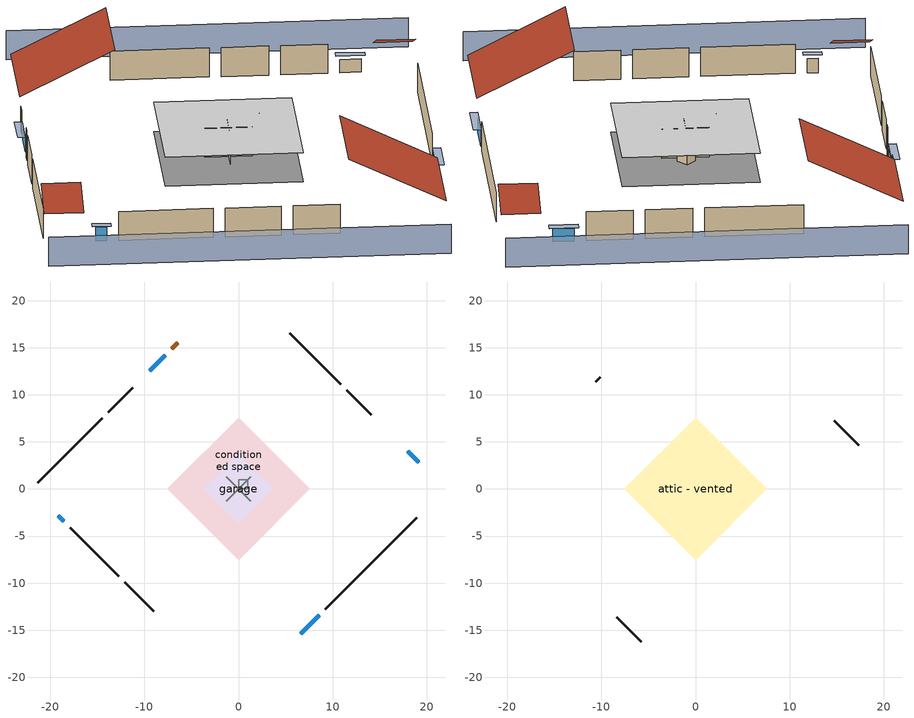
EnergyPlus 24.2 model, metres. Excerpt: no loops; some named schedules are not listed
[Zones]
central ac and furnace airloop ret air zone
 floor adiabatic (AdiabaticConst): 0,0 0,1 1,1 1,0 z0
 wall adiabatic (AdiabaticConst): 0,1 0,0 1,0 1,1 0,1 z0:1
 ceiling adiabatic (AdiabaticConst): 1,0 1,1 0,1 0,0 z1
conditioned space
 floor foundation (Slab2 construction): -7.55,0 0,7.55 7.55,0 0,-7.55 z0
 wall outside (AdiabaticWallConstruction 1): -6.47,15.53 -7.11,14.88 z0:2.03
 wall outside (AdiabaticWallConstruction): 6.63,-15.37 8.56,-13.44 z0:1.22; -19.18,-2.82 -18.56,-3.44 z0:1.19; -7.77,14.22 -9.44,12.55 z0:1.07; 19.18,2.82 17.98,4.01 z0:1.1
 wall outside (Wall3 construction): 9.21,-12.78 18.96,-3.04 z0:2.44
 wall outside (Wall4 construction): -12.07,-9.92 -9.01,-12.99 z0:2.44
 wall outside (Wall7 construction): -14.48,7.51 -21.34,0.66 z0:2.44
 wall outside (Wall8 construction): 10.86,11.13 5.44,16.55 z0:2.44
 wall to garage (Wall5 construction): 1.29,1.29 -1.29,-1.29 z0:2.44
 wall to garage (Wall6 construction): -1.29,1.29 1.29,-1.29 z0:2.44
 window (WindowConstruction): 6.63,-15.37 8.55,-13.44 z0:1.22
 window (WindowConstruction 1): -19.18,-2.82 -18.56,-3.44 z0:1.19
 window (WindowConstruction 2): -7.77,14.22 -9.44,12.56 z0:1.07
 window (WindowConstruction 3): 19.18,2.82 17.98,4.01 z0:1.1
 door (Door): -6.47,15.53 -7.11,14.88 z0:2.03
garage
 floor foundation (Slab1 construction): -3.66,0 0,3.66 3.66,0 0,-3.66 z0
 wall outside (Wall1 construction): -17.9,-4.09 -12.73,-9.27 z0:2.44
 wall outside (Wall12 construction): 14.1,7.89 11.52,10.48 z0:2.44
 wall outside (Wall2 construction): -11.24,10.76 -13.82,8.17 z0:2.44
attic - vented
 floor to garage (Floor1 construction): -3.66,0 0,3.66 3.66,0 0,-3.66 z2.44
 floor to conditioned space (Floor2 construction Reversed): -7.55,0 0,7.55 7.55,0 0,-7.55 z2.44
 wall outside (Wall10 construction): 17.33,4.67 14.76,7.23 z0:2.44
 wall outside (Wall11 construction): -10.1,11.9 -10.58,11.41 z0:2.44
 wall outside (Wall9 construction): -8.35,-13.64 -5.78,-16.21 z0:2.44
 roof outside (Roof1 construction): 5.97,-16.03,2.44 0.63,-10.69,6.21 -5.34,-16.66,6.21 0,-21.99,2.44
 roof outside (Roof2 construction): -19.83,-2.16,2.44 -17.9,-0.23,3.81 -20.06,1.93,3.81 -21.99,0,2.44
 roof outside (Roof3 construction): 19.83,2.16,2.44 17.9,0.23,3.81 20.06,-1.93,3.81 21.99,0,2.44
 roof outside (Roof4 construction): -5.81,16.18,2.44 -0.61,10.99,6.11 5.2,16.8,6.11 0,21.99,2.44
shading: -25.23,-3.23 -3.23,-25.23 / 25.23,3.23 3.23,25.23 z0:2.44; 8.77,-13.22 6.41,-15.58 6.84,-16.01 9.2,-13.65 z1.52; -18.34,-3.65 -19.39,-2.6 -19.82,-3.03 -18.77,-4.08 z1.49; -9.65,12.34 -7.55,14.44 -7.99,14.87 -10.09,12.77 z1.37; 17.77,4.23 19.39,2.6 19.82,3.03 18.2,4.66 z1.4
[Building]
Building 1: Terrain=Suburbs
[Site:Location]
Portland Intl Arpt_OR: Latitude {deg}=45.59; Longitude {deg}=-122.6; Time Zone {hr}=-8; Elevation {m}=33; Keep Site Location Information=Yes
[Site:GroundTemperature:Shallow]
10.2558, 8.96328, 8.85977, 9.47314, 11.9355, 14.3863, 16.5111, 17.8571, 17.9714, 16.8767, 14.8061, 12.4304
[Site:WaterMainsTemperature]
Calculation Method=Schedule; Temperature Schedule=mains temperature schedule
[Material] Roughness=Rough; Thermal Absorptance=0.9
Name | Thickness {m} | Conductivity {W/m-K} | Density {kg/m3} | Specific Heat {J/kg-K} | Solar Absorptance | Visible Absorptance
asphalt or fiberglass shingles | 0.00635 | 0.162714 | 1121.4 | 1465.45 | 0.85 | 0.85
ceiling loosefill ins | 0.254 | 0.0480833 | 16.02 | 1046.75 | 0.7 | 0.7
ceiling stud and cavity | 0.1397 | 1.39189 | 65.682 | 1177.47 | 0.7 | 0.7
ceiling stud and cavity 1 | 0.1397 | 0.104117 | 65.682 | 1177.47 | 0.7 | 0.7
concrete 4.0 in. | 0.1016 | 1.803125 | 2242.8 | 837.4 | 0.7 | 0.7
door material | 0.04445 | 0.0612267 | 512.64 | 1214.23 | 0.7 | 0.7
fiber cement siding | 0.009525 | 0.258207 | 347.634 | 1004.88 | 0.5 | 0.5
floor covering | 0.0127 | 0.0450781 | 54.468 | 1339.84 | 0.9 | 0.9
furniture material conditioned space 1; furniture material garage 1 | 0.1524 | 0.115458 | 640.8 | 1214.23 | 0.6 | 0.6
gypsum board | 0.0127 | 0.160291 | 801 | 837.4 | 0.6 | 0.6
osb sheathing 0.5 in. | 0.0127 | 0.115458 | 512.64 | 1214.23 | 0.6 | 0.6
osb sheathing 0.5 in. 1; osb sheathing 0.5 in. 2; osb sheathing 0.5 in. 3 | 0.0127 | 0.115458 | 512.64 | 1214.23 | 0.7 | 0.7
roof rigid ins | 0.00281632 | 0.029427 | 32.04 | 1214.23 | 0.7 | 0.7
wall rigid ins | 0.512978 | 0.029427 | 32.04 | 1214.23 | 0.7 | 0.7
wall stud and cavity | 0.1397 | 0.346631 | 139.0536 | 1170.24 | 0.6 | 0.6
wall stud and cavity 1 | 0.1397 | 0.551395 | 139.0536 | 1170.24 | 0.7 | 0.7
wall stud and cavity 2 | 0.1397 | 0.680805 | 139.0536 | 1170.24 | 0.7 | 0.7
wall stud and cavity 3 | 0.0889 | 0.380278 | 52.3479 | 1209.89 | 0.7 | 0.7
wall stud and cavity 4 | 0.0889 | 0.391764 | 83.0341 | 1211.67 | 0.7 | 0.7
wood siding; wood siding 1 | 0.0254 | 0.102417 | 544.68 | 1172.36 | 0.7 | 0.7
[Material:NoMass]
Adiabatic: Roughness=Rough; Thermal Resistance {m2-K/W}=176.1; Thermal Absorptance=0.9; Solar Absorptance=0.7; Visible Absorptance=0.7
[WindowMaterial:SimpleGlazingSystem]
WindowMaterial: U-Factor {W/m2-K}=2.15764; Solar Heat Gain Coefficient=0.44
[Construction]
AdiabaticConst: Adiabatic
AdiabaticWallConstruction: wood siding, wall rigid ins, wall stud and cavity 3, gypsum board
AdiabaticWallConstruction 1: wood siding 1, wall rigid ins, wall stud and cavity 3, gypsum board
Door: door material
Floor1 construction: ceiling stud and cavity
Floor2 construction Reversed: gypsum board, ceiling stud and cavity 1, ceiling loosefill ins
furniture construction conditioned space 1: furniture material conditioned space 1
furniture construction garage 1: furniture material garage 1
PartitionWallConstruction: gypsum board, wall stud and cavity 4, gypsum board
Roof1 construction; Roof2 construction; Roof3 construction; Roof4 construction: asphalt or fiberglass shingles, roof rigid ins, osb sheathing 0.5 in.
Slab1 construction: concrete 4.0 in.
Slab2 construction: concrete 4.0 in., floor covering
Wall1 construction; Wall2 construction: fiber cement siding, osb sheathing 0.5 in. 1, wall stud and cavity
Wall10 construction; Wall11 construction; Wall12 construction; Wall9 construction: fiber cement siding, osb sheathing 0.5 in. 2, wall stud and cavity
Wall3 construction; Wall4 construction: fiber cement siding, osb sheathing 0.5 in. 1, wall stud and cavity 1, gypsum board
Wall5 construction: osb sheathing 0.5 in. 2, wall stud and cavity 2, gypsum board
Wall6 construction: osb sheathing 0.5 in. 3, wall stud and cavity 2, gypsum board
Wall7 construction; Wall8 construction: fiber cement siding, osb sheathing 0.5 in. 2, wall stud and cavity 1, gypsum board
WindowConstruction; WindowConstruction 1; WindowConstruction 2; WindowConstruction 3: WindowMaterial
[Zone] Multiplier=1
Name | Volume {m3} | Part of Total Floor Area
attic - vented | 124.583 | Yes
central ac and furnace airloop ret air zone | 1 | No
conditioned space | 278.185 | Yes
garage | 65.242 | Yes
[Space]
Name | Zone | Volume {m3} | Space Type
attic - vented 1 | attic - vented | 124.583
central ac and furnace airloop ret air space | central ac and furnace airloop ret air zone |  | Plenum Space Type
conditioned space 1 | conditioned space | 278.185
garage 1 | garage | 65.242
[OtherEquipment] Design Level Calculation Method=EquipmentLevel
Name | Fuel Type | Zone or ZoneList or Space or SpaceList | Schedule | Design Level {W} | Fraction Latent | Fraction Radiant | Fraction Lost
central ac and furnace airloop_0 RetCondToDZ; central ac and furnace airloop_0 SupCondToDZ; central ac and furnace airloop_0 SupSensLkToDZ | None | attic - vented 1 | Always On Discrete | 0 | 0 | 0 | 0
central ac and furnace airloop_0 SupLatLkToDZ | None | attic - vented 1 | Always On Discrete | 0 | 1 | 0 | 0
central ac and furnace airloop_0 RetCondToRP; central ac and furnace airloop_0 RetSensLkToRP | None | central ac and furnace airloop ret air space | Always On Discrete | 0 | 0 | 0 | 0
central ac and furnace airloop_0 RetLatLkToRP | None | central ac and furnace airloop ret air space | Always On Discrete | 0 | 1 | 0 | 0
central ac and furnace airloop_0 SupCondToLv; central ac and furnace airloop_0 SupSensLkToCond; mech vent house fan sensible load; water heater sens | None | conditioned space 1 | Always On Discrete | 0 | 0 | 0 | 0
central ac and furnace airloop_0 SupLatLkToCond; mech vent house fan latent load; water heater lat | None | conditioned space 1 | Always On Discrete | 0 | 1 | 0 | 0
clothes dryer 1 | Electricity | conditioned space 1 | clothes_dryer | 0 | 0.015 | 0.081 | 0.85
cooking range 1 | Electricity | conditioned space 1 | cooking_range | 0 | 0.08 | 0.432 | 0.2
general water use latent | None | conditioned space 1 | general water use schedule | 99.529 | 1 | 0 | 0
general water use sensible | None | conditioned space 1 | general water use schedule | -98.09 | 0 | 0.6 | 0
water heater energy adjustment1 | Electricity | conditioned space 1 | Always On Discrete | 0.01 | 0 | 0 | 1
[ZoneInfiltration:DesignFlowRate] Schedule=Always On Discrete; Design Flow Rate Calculation Method=Flow/Zone; Design Flow Rate {m3/s}=0
Name | Zone or ZoneList or Space or SpaceList
attic_vented 1 duct leakage imbalance infil flow | attic - vented 1
infil flow; natural vent flow; whole house fan flow | conditioned space 1
[ZoneInfiltration:EffectiveLeakageArea] Schedule=Always On Discrete
Name | Zone or Space | Effective Air Leakage Area {cm2} | Stack Coefficient | Wind Coefficient
infil attic - vented 1 | attic - vented 1 | 4694.23 | 0.000184533 | 3.53165e-05
infil garage 1 | garage 1 | 271.837 | 0.000129147 | 4.38083e-05
[ZoneMixing] Schedule=Always On Continuous; Design Flow Rate Calculation Method=Flow/Zone; Design Flow Rate {m3/s}=0
Name | Zone or Space | Source Zone or Space
central ac and furnace airloop_0 ZoneMixCondToDZ mix; whole house fan mix | attic - vented | conditioned space
central ac and furnace airloop_0 ZoneMixDZToCond mix | conditioned space | attic - vented
[SpaceList]
Plenum Space Type: central ac and furnace airloop ret air space
[SurfaceProperty:ExposedFoundationPerimeter] Exposed Perimeter Calculation Method=TotalExposedPerimeter
Name | Total Exposed Perimeter {m}
Slab2 | 39.80688
Slab1 | 14.6304
[SurfaceProperty:IncidentSolarMultiplier] Incident Solar Multiplier=1; Incident Solar Multiplier Schedule=trans schedule winter=0.85 summer=0.7
Window1; Window2; Window3; Window4
[InternalMass]
Name | Construction | Zone or ZoneList | Space or SpaceList | Surface Area {m2}
furniture mass conditioned space 1 | furniture construction conditioned space 1 | conditioned space | conditioned space 1 | 45.63397
partition wall mass | PartitionWallConstruction | conditioned space | conditioned space 1 | 114.085
furniture mass garage 1 | furniture construction garage 1 | garage | garage 1 | 2.67561
[Lights] Design Level Calculation Method=LightingLevel; Return Air Fraction=0; Fraction Radiant=0.6; Fraction Visible=0.2; Fraction Replaceable=1
Name | Zone or ZoneList or Space or SpaceList | Schedule | Lighting Level {W}
interior lighting | conditioned space 1 | lighting_interior | 782.165
garage lighting | garage 1 | lighting_garage | 50.7145
[People]
occupants: Zone or ZoneList or Space or SpaceList=conditioned space 1; Number of People Schedule=occupants; Number of People Calculation Method=People; Number of People=5; Fraction Radiant=0.314171; Sensible Heat Fraction=0.56303; Activity Level Schedule=occupants activity schedule; Carbon Dioxide Generation Rate {m3/s-W}=0; Enable ASHRAE 55 Comfort Warnings=No; Mean Radiant Temperature Calculation Type=EnclosureAveraged
[ElectricEquipment] Design Level Calculation Method=EquipmentLevel
Name | Zone or ZoneList or Space or SpaceList | Schedule | Design Level {W} | Fraction Latent | Fraction Radiant | Fraction Lost
ceiling fan | conditioned space 1 | ceiling_fan | 18.4251 | 0 | 0.558 | 0
clothes dryer | conditioned space 1 | clothes_dryer | 1331.42 | 0.015 | 0.081 | 0.85
clothes washer | conditioned space 1 | clothes_washer | 159.672 | 0.03 | 0.162 | 0.7
cooking range | conditioned space 1 | cooking_range | 1237.52 | 0.08 | 0.432 | 0.2
dishwasher | conditioned space 1 | dishwasher | 515.594 | 0.3 | 0.18 | 0.4
fridge | conditioned space 1 | fridge schedule | 41.5354 | 0 | 0.6 | 0
mech vent bath fan 0 | conditioned space 1 | mech vent bath fan 0 schedule | 30 | 0 | 0 | 1
mech vent house fan | conditioned space 1 | mech vent house fan schedule | 0 | 0 | 0 | 1
mech vent house fan cfis | conditioned space 1 | mech vent house fan cfis schedule | 0 | 0 | 0 | 0
mech vent range fan 0 | conditioned space 1 | mech vent range fan 0 schedule | 30 | 0 | 0 | 1
misc permanent spa heater | conditioned space 1 | misc permanent spa heater schedule | 518.034 | 0 | 0 | 1
misc permanent spa pump | conditioned space 1 | misc permanent spa pump schedule | 541.737 | 0 | 0 | 1
misc plug loads | conditioned space 1 | plug_loads_other | 209.204 | 0.021 | 0.558 | 0.049
misc tv | conditioned space 1 | plug_loads_tv | 301.809 | 0 | 0.6 | 0
whole house fan | conditioned space 1 | Always On Discrete | 0 | 0 | 0 | 1
freezer | garage 1 | freezer schedule | 194.914 | 0 | 0.6 | 0
[AvailabilityManager:Scheduled]
central ac and furnace airloop Availability Manager: Schedule=Always On Discrete
[AirLoopHVAC:ReturnPlenum]
Air Loop HVAC Return Plenum 1: Zone=central ac and furnace airloop ret air zone
[WaterUse:Equipment]
dishwasher: Peak Flow Rate {m3/s}=4.07589e-06; Flow Rate Fraction Schedule=hot_water_dishwasher
[Foundation:Kiva] Wall Height Above Grade {m}=0.1016; Wall Depth Below Slab {m}=0.2032
Name | Initial Indoor Air Temperature {C}
Foundation Kiva 1 | 13.4258
Foundation Kiva 2 | 20
[Foundation:Kiva:Settings]
Soil Conductivity {W/m-K}=1.9041; Soil Density {kg/m3}=1842.3; Soil Specific Heat {J/kg-K}=418.7; Ground Solar Absorptivity=0.9; Ground Thermal Absorptivity=0.9; Ground Surface Roughness {m}=0.03; Far-Field Width {m}=40; Deep-Ground Boundary Condition=ZeroFlux; Deep-Ground Depth {m}=40; Minimum Cell Dimension {m}=0.2; Maximum Cell Growth Coefficient=3; Simulation Timestep=Timestep
[Exterior:Lights]
exterior lighting: Schedule=exterior lighting schedule; Design Level {W}=37.1441
[EnergyManagementSystem:GlobalVariable]
central_ac_and_furnace_airloop_0_DuctImbalLkExhFanEquivCond
central_ac_and_furnace_airloop_0_DuctImbalLkExhFanEquivDZ
central_ac_and_furnace_airloop_0_DuctImbalLkSupFanEquivCond
central_ac_and_furnace_airloop_0_DuctImbalLkSupFanEquivDZ
central_ac_and_furnace_airloop_0_DZ_T
central_ac_and_furnace_airloop_0_DZ_W
central_ac_and_furnace_airloop_0_RetCondToDZ
central_ac_and_furnace_airloop_0_RetCondToRP
central_ac_and_furnace_airloop_0_RetLatLkToRP
central_ac_and_furnace_airloop_0_RetSensLkToRP
central_ac_and_furnace_airloop_0_SupCondToDZ
central_ac_and_furnace_airloop_0_SupCondToLv
central_ac_and_furnace_airloop_0_SupLatLkToCond
central_ac_and_furnace_airloop_0_SupLatLkToDZ
central_ac_and_furnace_airloop_0_SupSensLkToCond
central_ac_and_furnace_airloop_0_SupSensLkToDZ
central_ac_and_furnace_airloop_0_ZoneMixCondToDZ
central_ac_and_furnace_airloop_0_ZoneMixDZToCond
central_ac_and_furnace_airloop_AH_MFR
central_ac_and_furnace_airloop_AH_Tout
central_ac_and_furnace_airloop_AH_VFR
central_ac_and_furnace_airloop_AH_Wout
central_ac_and_furnace_airloop_Fan_RTF
central_ac_and_furnace_airloop_RA_T
central_ac_and_furnace_airloop_Ra_W
infil_program_Qfan
infil_program_Qinf
natural_vent_program_Qnv
natural_vent_program_Qwhf
[EnergyManagementSystem:Sensor]
Name | Output:Variable or Output:Meter Index Key | Output:Variable or Output:Meter
airflow_gain | infil flow | Infiltration Sensible Heat Gain Energy
airflow_gain_1 | natural vent flow | Infiltration Sensible Heat Gain Energy
airflow_gain_2 | whole house fan flow | Infiltration Sensible Heat Gain Energy
airflow_loss | infil flow | Infiltration Sensible Heat Loss Energy
airflow_loss_1 | natural vent flow | Infiltration Sensible Heat Loss Energy
airflow_loss_2 | whole house fan flow | Infiltration Sensible Heat Loss Energy
central_ac_and_furnace_airloop_0_DZ_T_s | attic - vented | Zone Air Temperature
central_ac_and_furnace_airloop_0_DZ_W_s | attic - vented | Zone Mean Air Humidity Ratio
central_ac_and_furnace_airloop_AH_MFR_s | Node 6 | System Node Mass Flow Rate
central_ac_and_furnace_airloop_AH_Tout_s | Node 6 | System Node Temperature
central_ac_and_furnace_airloop_AH_VFR_s | Node 6 | System Node Current Density Volume Flow Rate
central_ac_and_furnace_airloop_AH_Wout_s | Node 6 | System Node Humidity Ratio
central_ac_and_furnace_airloop_RA_T_s | Node 9 | System Node Temperature
central_ac_and_furnace_airloop_Ra_W_s | Node 9 | System Node Humidity Ratio
clg_load_cond |  | Cooling:EnergyTransfer:Zone:CONDITIONED SPACE
clg_load_duct |  | Cooling:EnergyTransfer:Zone:CENTRAL AC AND FURNACE AIRLOOP RET AIR ZONE
clg_sp_s; clg_sp_s_1 | cooling setpoint | Schedule Value
clothes_dryer_exhaust_0_sch_s | clothes_dryer | Schedule Value
cool_season | cooling season schedule | Schedule Value
ducts_conv | central ac and furnace airloop_0 RetCondToRP | Other Equipment Convective Heating Energy
ducts_conv_1 | central ac and furnace airloop_0 RetLatLkToRP | Other Equipment Convective Heating Energy
ducts_conv_2 | central ac and furnace airloop_0 RetSensLkToRP | Other Equipment Convective Heating Energy
ducts_conv_3 | central ac and furnace airloop_0 SupCondToLv | Other Equipment Convective Heating Energy
ducts_conv_4 | central ac and furnace airloop_0 SupLatLkToCond | Other Equipment Convective Heating Energy
ducts_conv_5 | central ac and furnace airloop_0 SupSensLkToCond | Other Equipment Convective Heating Energy
ducts_rad | central ac and furnace airloop_0 RetCondToRP | Other Equipment Radiant Heating Energy
ducts_rad_1 | central ac and furnace airloop_0 RetLatLkToRP | Other Equipment Radiant Heating Energy
ducts_rad_2 | central ac and furnace airloop_0 RetSensLkToRP | Other Equipment Radiant Heating Energy
ducts_rad_3 | central ac and furnace airloop_0 SupCondToLv | Other Equipment Radiant Heating Energy
ducts_rad_4 | central ac and furnace airloop_0 SupLatLkToCond | Other Equipment Radiant Heating Energy
ducts_rad_5 | central ac and furnace airloop_0 SupSensLkToCond | Other Equipment Radiant Heating Energy
htg_load_cond |  | Heating:EnergyTransfer:Zone:CONDITIONED SPACE
htg_load_duct |  | Heating:EnergyTransfer:Zone:CENTRAL AC AND FURNACE AIRLOOP RET AIR ZONE
htg_sp_s; htg_sp_s_1 | heating setpoint | Schedule Value
ig_ee_conv | ceiling fan | Electric Equipment Convective Heating Energy
ig_ee_conv_1 | clothes dryer | Electric Equipment Convective Heating Energy
ig_ee_conv_10 | whole house fan | Electric Equipment Convective Heating Energy
ig_ee_conv_3 | cooking range | Electric Equipment Convective Heating Energy
ig_ee_conv_4 | dishwasher | Electric Equipment Convective Heating Energy
ig_ee_conv_5 | fridge | Electric Equipment Convective Heating Energy
ig_ee_conv_6 | misc permanent spa heater | Electric Equipment Convective Heating Energy
ig_ee_conv_7 | misc permanent spa pump | Electric Equipment Convective Heating Energy
ig_ee_conv_8 | misc plug loads | Electric Equipment Convective Heating Energy
ig_ee_conv_9 | misc tv | Electric Equipment Convective Heating Energy
ig_ee_rad | ceiling fan | Electric Equipment Radiant Heating Energy
ig_ee_rad_1 | clothes dryer | Electric Equipment Radiant Heating Energy
ig_ee_rad_10 | whole house fan | Electric Equipment Radiant Heating Energy
ig_ee_rad_3 | cooking range | Electric Equipment Radiant Heating Energy
ig_ee_rad_4 | dishwasher | Electric Equipment Radiant Heating Energy
ig_ee_rad_5 | fridge | Electric Equipment Radiant Heating Energy
ig_ee_rad_6 | misc permanent spa heater | Electric Equipment Radiant Heating Energy
ig_ee_rad_7 | misc permanent spa pump | Electric Equipment Radiant Heating Energy
ig_ee_rad_8 | misc plug loads | Electric Equipment Radiant Heating Energy
ig_ee_rad_9 | misc tv | Electric Equipment Radiant Heating Energy
ig_lgt_conv | interior lighting | Lights Convective Heating Energy
ig_lgt_rad | interior lighting | Lights Radiant Heating Energy
ig_lgt_vis | interior lighting | Lights Visible Radiation Heating Energy
ig_oe_conv | clothes dryer 1 | Other Equipment Convective Heating Energy
ig_oe_conv_1 | cooking range 1 | Other Equipment Convective Heating Energy
ig_oe_conv_2 | general water use latent | Other Equipment Convective Heating Energy
ig_oe_conv_3 | general water use sensible | Other Equipment Convective Heating Energy
ig_oe_conv_4 | water heater energy adjustment1 | Other Equipment Convective Heating Energy
ig_oe_conv_5 | water heater lat | Other Equipment Convective Heating Energy
ig_oe_conv_6 | water heater sens | Other Equipment Convective Heating Energy
ig_oe_rad | clothes dryer 1 | Other Equipment Radiant Heating Energy
ig_oe_rad_1 | cooking range 1 | Other Equipment Radiant Heating Energy
ig_oe_rad_2 | general water use latent | Other Equipment Radiant Heating Energy
ig_oe_rad_3 | general water use sensible | Other Equipment Radiant Heating Energy
ig_oe_rad_4 | water heater energy adjustment1 | Other Equipment Radiant Heating Energy
ig_oe_rad_5 | water heater lat | Other Equipment Radiant Heating Energy
ig_oe_rad_6 | water heater sens | Other Equipment Radiant Heating Energy
ig_ppl_conv | occupants | People Convective Heating Energy
ig_ppl_rad | occupants | People Radiant Heating Energy
im_conv | furniture mass conditioned space 1 | Surface Inside Face Convection Heat Gain Energy
im_conv_1 | partition wall mass | Surface Inside Face Convection Heat Gain Energy
im_ig | furniture mass conditioned space 1 | Surface Inside Face Internal Gains Radiation Heat Gain Energy
im_ig_1 | partition wall mass | Surface Inside Face Internal Gains Radiation Heat Gain Energy
im_lgt | furniture mass conditioned space 1 | Surface Inside Face Lights Radiation Heat Gain Energy
im_lgt_1 | partition wall mass | Surface Inside Face Lights Radiation Heat Gain Energy
im_sol | furniture mass conditioned space 1 | Surface Inside Face Solar Radiation Heat Gain Energy
im_sol_1 | partition wall mass | Surface Inside Face Solar Radiation Heat Gain Energy
im_surf | furniture mass conditioned space 1 | Surface Inside Face Net Surface Thermal Radiation Heat Gain Energy
im_surf_1 | partition wall mass | Surface Inside Face Net Surface Thermal Radiation Heat Gain Energy
mech_vent_bath_fan_0_sch_s | mech vent bath fan 0 schedule | Schedule Value
mech_vent_range_fan_0_sch_s | mech vent range fan 0 schedule | Schedule Value
mv_conv | mech vent bath fan 0 | Electric Equipment Convective Heating Energy
mv_conv_1 | mech vent house fan | Electric Equipment Convective Heating Energy
mv_conv_2 | mech vent house fan cfis | Electric Equipment Convective Heating Energy
mv_conv_3 | mech vent range fan 0 | Electric Equipment Convective Heating Energy
mv_conv_4 | mech vent house fan latent load | Other Equipment Convective Heating Energy
mv_conv_5 | mech vent house fan sensible load | Other Equipment Convective Heating Energy
mv_rad | mech vent bath fan 0 | Electric Equipment Radiant Heating Energy
mv_rad_1 | mech vent house fan | Electric Equipment Radiant Heating Energy
mv_rad_2 | mech vent house fan cfis | Electric Equipment Radiant Heating Energy
mv_rad_3 | mech vent range fan 0 | Electric Equipment Radiant Heating Energy
mv_rad_4 | mech vent house fan latent load | Other Equipment Radiant Heating Energy
mv_rad_5 | mech vent house fan sensible load | Other Equipment Radiant Heating Energy
natural_vent_s | natural vent schedule | Schedule Value
out_pb_s |  | Site Outdoor Air Barometric Pressure
out_wt_s |  | Site Outdoor Air Humidity Ratio
site_vw_s |  | Site Wind Speed
ss_back_out | Window1 | Surface Window Shortwave from Zone Back Out Window Heat Transfer Rate
ss_back_out_1 | Window2 | Surface Window Shortwave from Zone Back Out Window Heat Transfer Rate
ss_back_out_2 | Window3 | Surface Window Shortwave from Zone Back Out Window Heat Transfer Rate
ss_back_out_3 | Window4 | Surface Window Shortwave from Zone Back Out Window Heat Transfer Rate
ss_conv | Door1 | Surface Inside Face Convection Heat Gain Energy
ss_conv_1 | Window1 | Surface Inside Face Convection Heat Gain Energy
ss_conv_2 | Window2 | Surface Inside Face Convection Heat Gain Energy
ss_conv_3 | Window3 | Surface Inside Face Convection Heat Gain Energy
ss_conv_4 | Window4 | Surface Inside Face Convection Heat Gain Energy
ss_ig | Door1 | Surface Inside Face Internal Gains Radiation Heat Gain Energy
ss_ig_1 | Window1 | Surface Inside Face Internal Gains Radiation Heat Gain Energy
ss_ig_2 | Window2 | Surface Inside Face Internal Gains Radiation Heat Gain Energy
ss_ig_3 | Window3 | Surface Inside Face Internal Gains Radiation Heat Gain Energy
ss_ig_4 | Window4 | Surface Inside Face Internal Gains Radiation Heat Gain Energy
